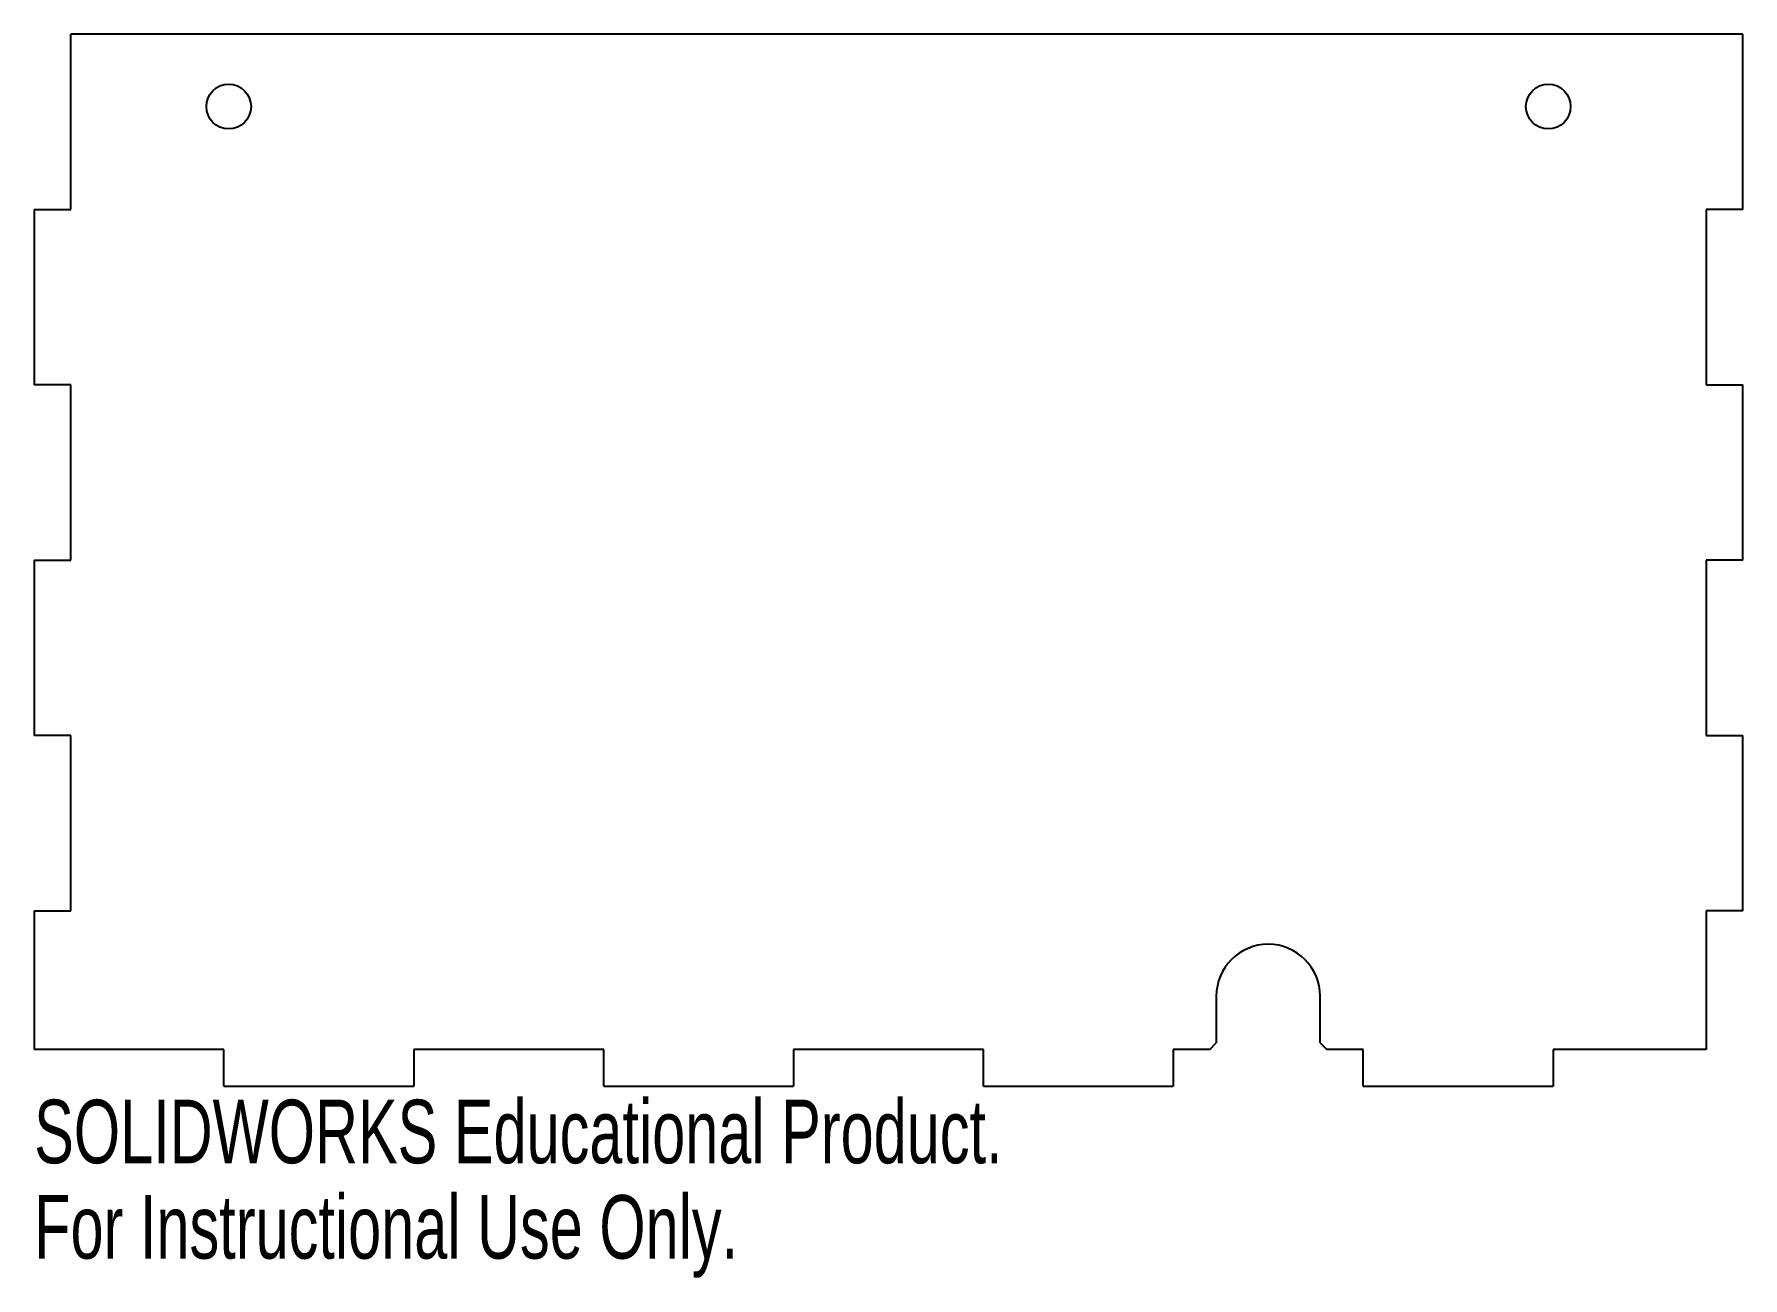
# Model space of a CAD drawing. Header units: millimetres. Extents: x 0 to 130, y -15 to 80.
import ezdxf

# ---------------------------------------------------------------- set-up
doc = ezdxf.new("R2010")
doc.units = ezdxf.units.MM
doc.styles.add('SLDTEXTSTYLE0', font='TXT', dxfattribs={"width": 0.7})

msp = doc.modelspace()

# ---------------------------------------------------------------- linework, layer by layer
at = {"color": 7, "linetype": 'Continuous', "lineweight": 25}
for p, q in [((130, 80), (2.8, 80)), ((2.8, 66.67), (2.8, 80)), ((130, 66.67), (130, 80)), ((0, 66.67), (2.8, 66.67)), ((0, 66.67), (0, 53.33)), ((127.2, 66.67), (127.2, 53.33)), ((130, 66.67), (127.2, 66.67)), ((2.8, 53.33), (0, 53.33)), ((2.8, 40), (2.8, 53.33)), ((127.2, 53.33), (130, 53.33)), ((130, 40), (130, 53.33)), ((0, 40), (2.8, 40)), ((0, 40), (0, 26.67)), ((127.2, 40), (127.2, 26.67)), ((130, 40), (127.2, 40)), ((2.8, 26.67), (0, 26.67)), ((2.8, 13.33), (2.8, 26.67)), ((127.2, 26.67), (130, 26.67)), ((130, 13.33), (130, 26.67)), ((0, 13.33), (2.8, 13.33)), ((0, 13.33), (0, 2.8)), ((127.2, 13.33), (127.2, 2.8)), ((130, 13.33), (127.2, 13.33)), ((89.94, 6.85), (89.94, 3.3)), ((97.84, 3.3), (97.84, 6.85)), ((14.44, 2.8), (0, 2.8)), ((14.44, 0), (14.44, 2.8)), ((28.89, 2.8), (28.89, 0)), ((43.33, 2.8), (28.89, 2.8)), ((43.33, 0), (43.33, 2.8)), ((57.78, 2.8), (57.78, 0)), ((72.22, 2.8), (57.78, 2.8)), ((72.22, 0), (72.22, 2.8)), ((89.44, 2.8), (86.67, 2.8)), ((86.67, 2.8), (86.67, 0)), ((89.44, 2.8), (89.94, 3.3)), ((97.84, 3.3), (98.34, 2.8)), ((101.11, 2.8), (98.34, 2.8)), ((101.11, 0), (101.11, 2.8)), ((115.56, 2.8), (115.56, 0)), ((127.2, 2.8), (115.56, 2.8)), ((14.44, 0), (28.89, 0)), ((43.33, 0), (57.78, 0)), ((72.22, 0), (86.67, 0)), ((101.11, 0), (115.56, 0))]:
    msp.add_line(p, q, dxfattribs=at)
for centre in [(14.8, 74.5), (115.2, 74.5)]:
    msp.add_circle(centre, 1.7, dxfattribs=at)
msp.add_arc((93.89, 6.85), 3.95, 0, 180, dxfattribs=at)

# ---------------------------------------------------------------- texts
at = {"color": 7, "linetype": 'Continuous', "char_height": 4.8336, "attachment_point": 1, "style": 'SLDTEXTSTYLE0'}
for s, insert in [('SOLIDWORKS Educational Product.', (0, -1.02)), ('For Instructional Use Only.', (0, -8.27))]:
    msp.add_mtext(s, dxfattribs=dict(at, insert=insert))

doc.saveas('drawing.dxf')
